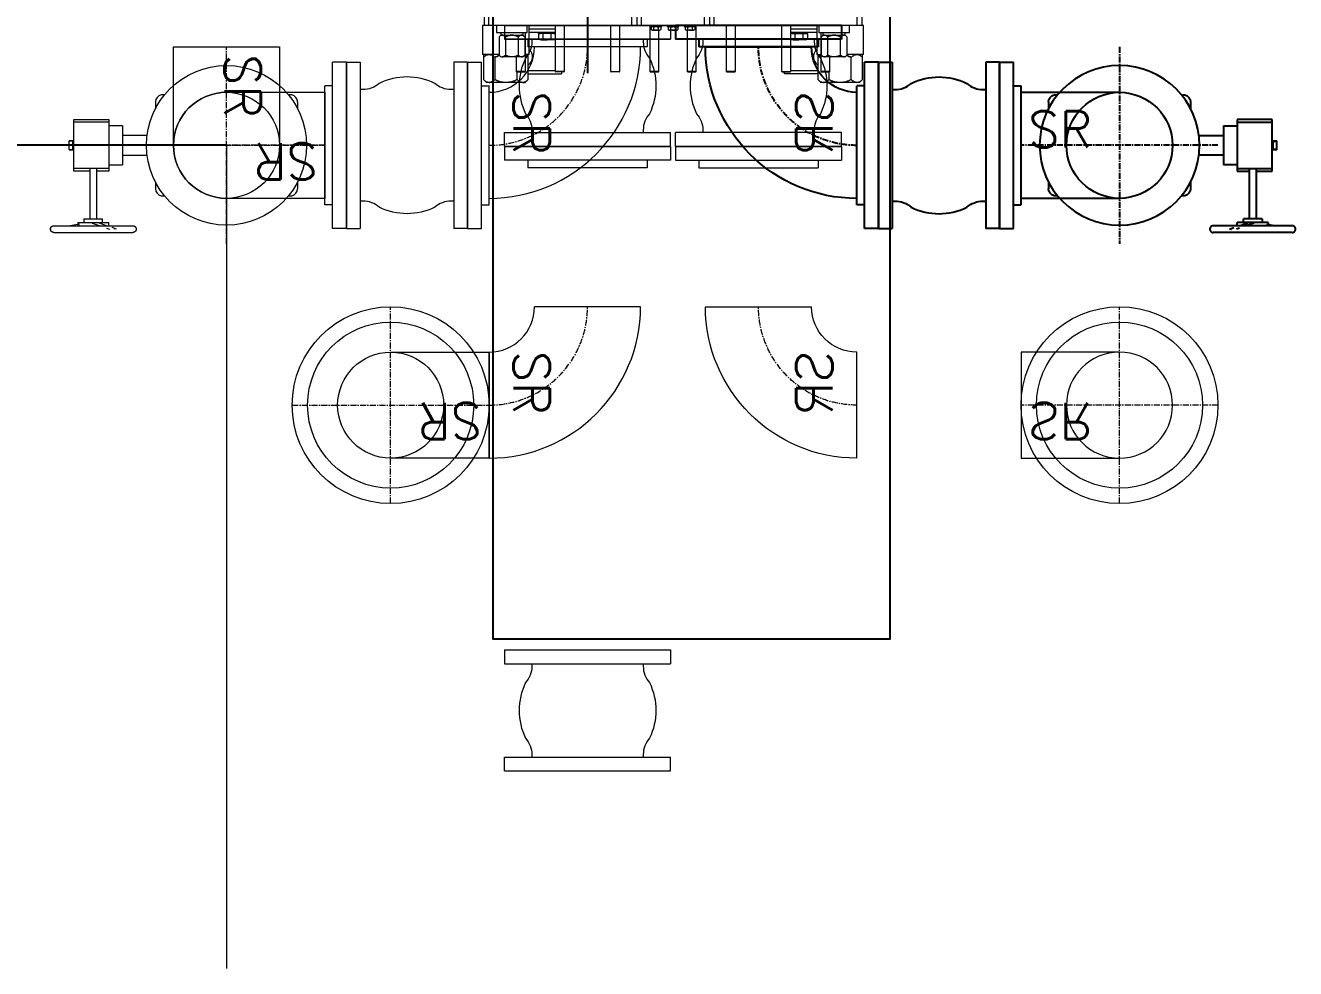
# Model space of a CAD drawing. Extents: x -181672 to 290600, y -29000 to 395522.
# Drawn here: x -171944 to -169322, y 23215 to 25163 of the extents above; entities that cross this region are included whole.
import ezdxf

# ---------------------------------------------------------------- set-up
doc = ezdxf.new("R2010")
doc.units = 0
doc.header["$LTSCALE"] = 10
doc.linetypes.add('XFM7P20PCW$0$CENTER', pattern=[2, 1.25, -0.25, 0.25, -0.25])
for name, color, linetype, lineweight in [('XFM7P20PCW$0$M-PIPE--1', 252, 'Continuous', 9), ('XFM7P20PCW$0$M-PIPE--2', 252, 'Continuous', 9), ('XFM7P20PCW$0$M-PIPE--4', 252, 'Continuous', 9), ('XFM7P20PCW$0$PCW EQ', 252, 'Continuous', 9)]:
    doc.layers.add(name, color=color, linetype=linetype, lineweight=lineweight)
doc.layers.add('XFM7P20PCW$0$P-PCWR-20.7-P', color=252, linetype='Continuous')
doc.styles.add('XFM7P20PCW$0$Standard', font='txt.shx', dxfattribs={"bigfont": 'chineset.shx'})

# ---------------------------------------------------------------- blocks, each defined once
blk = doc.blocks.new('XFM7P20PCW$0$T20_FG_LC1800_15_03 - T20_FG_LC1800_15_03-V1119-CUB_L40')
for p, q in [((-139.9, 866.7), (-146.1, 860.5)), ((-139.9, 866.7), (-134.5, 866.7)), ((-134.5, 866.7), (-65.2, 866.7)), ((-65.2, 866.7), (-59.9, 866.7)), ((-53.7, 860.5), (-59.9, 866.7)), ((550.1, 866.7), (543.9, 860.5)), ((555.5, 866.7), (550.1, 866.7)), ((555.5, 866.7), (624.8, 866.7)), ((624.8, 866.7), (630.1, 866.7)), ((636.3, 860.5), (630.1, 866.7)), ((-146.1, 860.5), (-146.1, 808.7)), ((-123, 860.5), (-123, 814.9)), ((-77.7, 844.7), (-78.7, 843.7)), ((-78.7, 843.7), (-78.7, 813.7)), ((-78.7, 843.7), (-60, 843.7)), ((-76.9, 844.7), (-77.7, 844.7)), ((-76.8, 844.5), (-76.8, 860.5)), ((-61, 844.7), (-76.6, 844.7)), ((-69.2, 844.7), (-69.2, 844.7)), ((-69.2, 843.7), (-69.2, 843.7)), ((-59.7, 843.7), (-60.7, 844.7)), ((-59.7, 763.7), (-59.7, 843.7)), ((-53.7, 808.7), (-53.7, 860.5)), ((-53.7, 848.7), (15.1, 848.7)), ((2, 841.7), (-53.7, 841.7)), ((3, 844.7), (2, 843.7)), ((3, 844.7), (2, 843.7)), ((2, 843.7), (2, 748.7)), ((20.7, 843.7), (2.1, 843.7)), ((19.6, 844.7), (3.3, 844.7)), ((15.1, 848.7), (15.1, 844.9)), ((21.1, 843.7), (20.1, 844.7)), ((21.1, 748.7), (21.1, 843.7)), ((117.2, 844.7), (116.2, 843.7)), ((117.2, 844.7), (116.2, 843.7)), ((116.2, 843.7), (116.2, 748.7)), ((116.2, 843.7), (135.3, 843.7)), ((134.3, 844.7), (117.2, 844.7)), ((135.3, 843.7), (134.3, 844.7)), ((135.3, 749.2), (135.3, 843.7)), ((198, 844.7), (197, 843.7)), ((197, 843.7), (197, 749.2)), ((197.3, 843.7), (215.7, 843.7)), ((214.7, 844.7), (198.2, 844.7)), ((216, 843.7), (215, 844.7)), ((216, 843.7), (215, 844.7)), ((216, 758.3), (216, 843.7)), ((275.3, 844.7), (274.3, 843.7)), ((274.3, 843.7), (274.3, 758.3)), ((274.4, 843.7), (293, 843.7)), ((292, 844.7), (275.3, 844.7)), ((283.8, 844.7), (283.8, 844.7)), ((293.3, 843.7), (292.3, 844.7)), ((293.3, 748.7), (293.3, 843.7)), ((356, 844.7), (355, 843.7)), ((355, 843.7), (355, 749.2)), ((374.1, 843.7), (355, 843.7)), ((356, 844.7), (373.1, 844.7)), ((374.1, 843.7), (373.1, 844.7)), ((374.1, 748.7), (374.1, 843.7)), ((470.2, 844.7), (469.2, 843.7)), ((469.2, 843.7), (469.2, 748.7)), ((469.2, 843.7), (487.7, 843.7)), ((470.5, 844.7), (486.7, 844.7)), ((543.9, 848.7), (475.1, 848.7)), ((475.1, 844.9), (475.1, 848.7)), ((488.3, 843.7), (487.3, 844.7)), ((488.3, 748.7), (488.3, 843.7)), ((543.9, 841.7), (488.3, 841.7)), ((543.9, 860.5), (543.9, 808.7)), ((551, 844.7), (550, 843.7)), ((551, 844.7), (550, 843.7)), ((550, 843.7), (550, 763.7)), ((550.3, 843.7), (568.7, 843.7)), ((567.7, 844.7), (551.2, 844.7)), ((559.5, 844.7), (559.5, 844.7)), ((559.5, 843.7), (559.5, 843.7)), ((567, 860.5), (567, 844.5)), ((569, 843.7), (568, 844.7)), ((569, 813.7), (569, 843.7)), ((613.2, 814.9), (613.2, 860.5)), ((636.3, 808.7), (636.3, 860.5)), ((-146.1, 814.9), (-139.9, 808.7)), ((-110.4, 813.7), (-113.9, 810.1)), ((-107.3, 813.7), (-67.4, 813.7)), ((-107.3, 813.7), (-107.3, 813.7)), ((-67.4, 813.7), (-67.4, 813.7)), ((-60.8, 810.1), (-64.4, 813.7)), ((-59.8, 808.7), (-53.7, 814.9)), ((543.9, 814.9), (550.1, 808.7)), ((554.6, 813.7), (551.1, 810.1)), ((557.7, 813.7), (597.6, 813.7)), ((557.7, 813.7), (557.7, 813.7)), ((597.6, 813.7), (597.6, 813.7)), ((604.2, 810.1), (600.6, 813.7)), ((630.1, 808.7), (636.3, 814.9)), ((-147.9, 808.7), (-147.9, 748.7)), ((-147.9, 808.7), (-114.1, 808.7)), ((-113.9, 772.3), (-113.9, 810.1)), ((-100.6, 810.1), (-100.6, 772.3)), ((-74.1, 772.3), (-74.1, 810.1)), ((-60.8, 772.3), (-60.8, 810.1)), ((-51.9, 808.7), (-59.1, 808.7)), ((-51.9, 748.7), (-51.9, 808.7)), ((542.1, 808.7), (542.1, 748.7)), ((542.1, 808.7), (549.4, 808.7)), ((551.1, 772.3), (551.1, 810.1)), ((564.4, 810.1), (564.4, 772.3)), ((590.9, 772.3), (590.9, 810.1)), ((604.2, 772.3), (604.2, 810.1)), ((605, 808.7), (638.1, 808.7)), ((638.1, 748.7), (638.1, 808.7)), ((-119.1, 763.7), (-119.1, 748.7)), ((-55.6, 763.7), (-119.1, 763.7)), ((-113.9, 772.3), (-110.4, 768.7)), ((-110.4, 768.7), (-110.4, 763.7)), ((-107.3, 768.7), (-110.4, 768.7)), ((-67.4, 768.7), (-107.3, 768.7)), ((-64.4, 768.7), (-67.4, 768.7)), ((-64.4, 768.7), (-60.8, 772.3)), ((-64.4, 763.7), (-64.4, 768.7)), ((-55.6, 748.7), (-55.6, 763.7)), ((-31.1, 776.7), (-51.9, 776.7)), ((3.1, 762.7), (-51.9, 762.7)), ((-33.4, 765.7), (-33.4, 762.7)), ((3.1, 765.7), (-33.4, 765.7)), ((-29.9, 778.2), (-32.2, 775.9)), ((-32.2, 766.5), (-32.2, 775.9)), ((-29.9, 766.5), (-29.9, 765.7)), ((-27.9, 778.2), (-14.9, 778.2)), ((-27.9, 778.2), (-27.9, 778.2)), ((-23.5, 775.9), (-23.5, 766.5)), ((-1.9, 778.2), (-14.9, 778.2)), ((-6.2, 766.5), (-6.2, 775.9)), ((-1.9, 778.2), (-1.9, 778.2)), ((2, 776.3), (0.1, 778.2)), ((0.1, 765.7), (0.1, 766.5)), ((2, 776.7), (1.4, 776.7)), ((487.1, 765.7), (523.6, 765.7)), ((542.1, 762.7), (487.1, 762.7)), ((490.1, 778.2), (488.3, 776.3)), ((488.9, 776.7), (488.3, 776.7)), ((490.1, 766.5), (490.1, 765.7)), ((492.1, 778.2), (492.1, 778.2)), ((492.1, 778.2), (505.1, 778.2)), ((496.5, 775.9), (496.5, 766.5)), ((518.1, 778.2), (505.1, 778.2)), ((513.8, 766.5), (513.8, 775.9)), ((518.1, 778.2), (518.1, 778.2)), ((522.5, 775.9), (520.1, 778.2)), ((520.1, 765.7), (520.1, 766.5)), ((542.1, 776.7), (521.4, 776.7)), ((522.5, 766.5), (522.5, 775.9)), ((523.6, 762.7), (523.6, 765.7)), ((545.9, 763.7), (545.9, 748.7)), ((609.4, 763.7), (545.9, 763.7)), ((551.1, 772.3), (554.6, 768.7)), ((554.6, 768.7), (554.6, 763.7)), ((554.6, 768.7), (557.7, 768.7)), ((597.6, 768.7), (557.7, 768.7)), ((597.6, 768.7), (600.6, 768.7)), ((600.6, 768.7), (604.2, 772.3)), ((600.6, 763.7), (600.6, 768.7)), ((609.4, 748.7), (609.4, 763.7)), ((-147.9, 748.7), (638.1, 748.7)), ((-144.9, 678.7), (-144.9, 748.7)), ((-134.9, 748.7), (-134.9, 678.7)), ((-71.3, 748.7), (-71.3, 748.7)), ((-69.2, 748.7), (-69.2, 748.7)), ((2, 755.7), (-51.9, 755.7)), ((160.1, 748.7), (160.1, 678.7)), ((170.1, 678.7), (170.1, 748.7)), ((180.1, 748.7), (180.1, 678.7)), ((198.1, 751.2), (198.1, 748.7)), ((222.1, 751.2), (198.1, 751.2)), ((201.5, 758.7), (200.1, 757.4)), ((200.1, 752.5), (200.1, 757.4)), ((200.1, 752.5), (201.5, 751.2)), ((200.1, 752.5), (201.5, 751.2)), ((210.1, 758.7), (202.6, 758.7)), ((202.6, 758.7), (202.6, 758.7)), ((205.1, 757.4), (205.1, 752.5)), ((206.5, 748.7), (206.5, 748.7)), ((210.1, 758.7), (217.6, 758.7)), ((215.1, 752.5), (215.1, 757.4)), ((217.6, 758.7), (217.6, 758.7)), ((220.2, 757.4), (218.8, 758.7)), ((218.8, 751.2), (220.2, 752.5)), ((220.2, 752.5), (220.2, 757.4)), ((222.1, 748.7), (222.1, 751.2)), ((233.1, 751.2), (233.1, 749.2)), ((257.1, 751.2), (233.1, 751.2)), ((236.5, 758.7), (235.1, 757.4)), ((236.5, 758.7), (235.1, 757.4)), ((235.1, 752.5), (235.1, 757.4)), ((235.1, 752.5), (236.5, 751.2)), ((235.1, 752.5), (236.5, 751.2)), ((245.1, 758.7), (237.6, 758.7)), ((237.6, 758.7), (237.6, 758.7)), ((240.1, 757.4), (240.1, 752.5)), ((245.1, 758.7), (252.6, 758.7)), ((250.1, 752.5), (250.1, 757.4)), ((252.6, 758.7), (252.6, 758.7)), ((255.2, 757.4), (253.8, 758.7)), ((253.8, 751.2), (255.2, 752.5)), ((255.2, 752.5), (255.2, 757.4)), ((257.1, 749.2), (257.1, 751.2)), ((268.1, 751.2), (268.1, 748.7)), ((292.1, 751.2), (268.1, 751.2)), ((271.5, 758.7), (270.1, 757.4)), ((271.5, 758.7), (270.1, 757.4)), ((270.1, 752.5), (270.1, 757.4)), ((270.1, 752.5), (271.5, 751.2)), ((272.6, 758.7), (272.6, 758.7)), ((280.1, 758.7), (272.6, 758.7)), ((275.1, 757.4), (275.1, 752.5)), ((287.6, 758.7), (280.1, 758.7)), ((283.8, 748.7), (283.8, 748.7)), ((285.1, 752.5), (285.1, 757.4)), ((287.6, 758.7), (287.6, 758.7)), ((290.2, 757.4), (288.8, 758.7)), ((288.8, 751.2), (290.2, 752.5)), ((290.2, 752.5), (290.2, 757.4)), ((292.1, 748.7), (292.1, 751.2)), ((310.1, 748.7), (310.1, 678.7)), ((320.1, 678.7), (320.1, 748.7)), ((330.1, 748.7), (330.1, 678.7)), ((542.1, 755.7), (488.3, 755.7)), ((559.5, 748.7), (559.5, 748.7)), ((561.3, 748.7), (561.3, 748.7)), ((561.6, 748.7), (561.6, 748.7)), ((625.1, 748.7), (625.1, 678.7)), ((635.1, 678.7), (635.1, 748.7))]:
    blk.add_line(p, q)
for centre, start, end in [((-64.9, 813.7), 311.3657, 54.3999), ((555.1, 813.7), 125.6001, 228.6343)]:
    blk.add_arc(centre, 20, start, end)
for points in [[(-146.1, 860.5), (-144.2, 862.5), (-140.5, 865.4), (-136.5, 866.6), (-134.5, 866.7)], [(-134.5, 866.7), (-136.5, 866.6), (-138.5, 866), (-140.4, 865)], [(-128.6, 865), (-130.5, 866), (-132.5, 866.6), (-134.5, 866.7)], [(-134.5, 866.7), (-132.5, 866.6), (-128.5, 865.4), (-124.8, 862.5), (-123, 860.5)], [(-123, 860.5), (-119.3, 862.5), (-111.8, 865.4), (-103.9, 866.6), (-99.9, 866.7)], [(-106.5, 866.1), (-108.3, 865.8), (-110, 865.4), (-111.7, 865)], [(-99.9, 866.7), (-95.8, 866.6), (-87.9, 865.4), (-80.4, 862.5), (-76.8, 860.5)], [(-88, 865), (-89.7, 865.4), (-91.5, 865.8), (-93.2, 866.1)], [(-76.8, 860.5), (-74.9, 862.5), (-71.2, 865.4), (-67.2, 866.6), (-65.2, 866.7)], [(-65.2, 866.7), (-67.3, 866.6), (-69.2, 866), (-71.2, 865)], [(-59.3, 865), (-61.2, 866), (-63.2, 866.6), (-65.2, 866.7)], [(-65.2, 866.7), (-63.2, 866.6), (-59.2, 865.4), (-55.5, 862.5), (-53.7, 860.5)], [(543.9, 860.5), (545.8, 862.5), (549.5, 865.4), (553.5, 866.6), (555.5, 866.7)], [(555.5, 866.7), (553.5, 866.6), (551.5, 866), (549.6, 865)], [(561.4, 865), (559.5, 866), (557.5, 866.6), (555.5, 866.7)], [(555.5, 866.7), (557.5, 866.6), (561.5, 865.4), (565.2, 862.5), (567, 860.5)], [(567, 860.5), (570.7, 862.5), (578.2, 865.4), (586.1, 866.6), (590.1, 866.7)], [(583.5, 866.1), (581.7, 865.8), (580, 865.4), (578.3, 865)], [(590.1, 866.7), (594.2, 866.6), (602.1, 865.4), (609.6, 862.5), (613.2, 860.5)], [(602, 865), (600.3, 865.4), (598.5, 865.8), (596.8, 866.1)], [(613.2, 860.5), (615.1, 862.5), (618.8, 865.4), (622.8, 866.6), (624.8, 866.7)], [(624.8, 866.7), (622.7, 866.6), (620.8, 866), (618.8, 865)], [(624.8, 866.7), (626.8, 866.6), (630.8, 865.4), (634.5, 862.5), (636.3, 860.5)], [(630.7, 865), (628.8, 866), (626.8, 866.6), (624.8, 866.7)], [(-140.4, 865), (-142.4, 863.9), (-144.2, 862.5), (-146.1, 860.5)], [(-123, 860.5), (-124.8, 862.5), (-126.7, 864), (-128.6, 865)], [(-111.7, 865), (-115.6, 863.9), (-119.3, 862.5), (-123, 860.5)], [(-76.8, 860.5), (-80.4, 862.5), (-84.2, 864), (-88, 865)], [(-71.2, 865), (-73, 864), (-74.7, 862.6), (-76.4, 860.9)], [(-53.7, 860.5), (-55.5, 862.5), (-57.4, 864), (-59.3, 865)], [(549.6, 865), (547.6, 863.9), (545.8, 862.5), (543.9, 860.5)], [(567, 860.5), (565.2, 862.5), (563.3, 864), (561.4, 865)], [(578.3, 865), (574.4, 863.9), (570.7, 862.5), (567, 860.5)], [(613.2, 860.5), (609.6, 862.5), (605.8, 864), (602, 865)], [(618.8, 865), (616.9, 863.9), (615, 862.5), (613.2, 860.5)], [(636.3, 860.5), (634.5, 862.5), (632.6, 864), (630.7, 865)], [(-146.1, 814.9), (-144.2, 812.9), (-142.4, 811.4), (-140.4, 810.4)], [(-134.5, 808.7), (-136.5, 808.8), (-140.5, 810), (-144.2, 812.9), (-146.1, 814.9)], [(-123, 814.9), (-124.8, 812.9), (-128.5, 810), (-132.5, 808.8), (-134.5, 808.7)], [(-128.6, 810.4), (-126.6, 811.5), (-124.8, 812.9), (-123, 814.9)], [(-123, 814.9), (-119.7, 813.2), (-116.4, 811.8), (-113, 810.8)], [(-113, 810.8), (-116.4, 811.8), (-119.7, 813.2), (-123, 814.9)], [(-113.9, 810.1), (-112.9, 811.3), (-110.7, 813), (-108.4, 813.6), (-107.3, 813.7)], [(-107.3, 813.7), (-108.5, 813.6), (-109.6, 813.3), (-110.7, 812.7)], [(-107.3, 813.7), (-106.1, 813.6), (-103.8, 813), (-101.7, 811.3), (-100.6, 810.1)], [(-100.6, 810.1), (-98.5, 811.3), (-94.2, 813), (-89.7, 813.6), (-87.4, 813.7)], [(-87.4, 813.7), (-85, 813.6), (-80.4, 813), (-76.2, 811.3), (-74.1, 810.1)], [(-79.7, 813.4), (-79.3, 813.6), (-78.9, 813.8), (-78.6, 814)], [(-78.6, 814), (-78.9, 813.8), (-79.3, 813.6), (-79.7, 813.4)], [(-74.1, 810.1), (-73, 811.3), (-70.8, 813), (-68.6, 813.6), (-67.4, 813.7)], [(-67.4, 813.7), (-68.6, 813.6), (-69.8, 813.3), (-70.9, 812.7)], [(-67.4, 813.7), (-66.3, 813.6), (-64, 813), (-61.8, 811.3), (-60.8, 810.1)], [(-59.3, 810.4), (-57.4, 811.5), (-55.5, 812.9), (-53.7, 814.9)], [(-53.7, 814.9), (-55.5, 812.9), (-57.4, 811.4), (-59.3, 810.4)], [(543.9, 814.9), (545.8, 812.9), (547.6, 811.4), (549.6, 810.4)], [(549.6, 810.4), (547.6, 811.5), (545.8, 812.9), (543.9, 814.9)], [(551.1, 810.1), (552.1, 811.3), (554.3, 813), (556.6, 813.6), (557.7, 813.7)], [(557.7, 813.7), (556.5, 813.6), (555.4, 813.3), (554.3, 812.7)], [(557.7, 813.7), (558.9, 813.6), (561.2, 813), (563.3, 811.3), (564.4, 810.1)], [(564.4, 810.1), (566.5, 811.3), (570.8, 813), (575.3, 813.6), (577.6, 813.7)], [(568.8, 814), (569.2, 813.8), (569.6, 813.6), (570, 813.4)], [(570, 813.4), (569.6, 813.6), (569.2, 813.8), (568.8, 814)], [(577.6, 813.7), (580, 813.6), (584.6, 813), (588.8, 811.3), (590.9, 810.1)], [(590.9, 810.1), (592, 811.3), (594.2, 813), (596.4, 813.6), (597.6, 813.7)], [(597.6, 813.7), (596.4, 813.6), (595.2, 813.3), (594.1, 812.7)], [(604.2, 810.1), (603.1, 811.3), (601, 813), (598.7, 813.6), (597.6, 813.7)], [(603.3, 810.8), (606.7, 811.8), (610, 813.2), (613.2, 814.9)], [(613.2, 814.9), (610, 813.2), (606.7, 811.8), (603.3, 810.8)], [(613.2, 814.9), (615.1, 812.9), (616.9, 811.4), (618.9, 810.4)], [(624.8, 808.7), (622.7, 808.8), (618.8, 810), (615, 812.9), (613.2, 814.9)], [(636.3, 814.9), (634.5, 812.9), (630.8, 810), (626.8, 808.8), (624.8, 808.7)], [(630.7, 810.4), (632.6, 811.5), (634.5, 812.9), (636.3, 814.9)], [(-140.4, 810.4), (-138.5, 809.4), (-136.5, 808.8), (-134.5, 808.7)], [(-134.5, 808.7), (-132.5, 808.8), (-130.5, 809.4), (-128.6, 810.4)], [(-110.7, 812.7), (-111.8, 812.1), (-112.9, 811.3), (-113.9, 810.1)], [(-94.2, 812.7), (-96.4, 812.1), (-98.6, 811.3), (-100.6, 810.1)], [(-74.1, 810.1), (-76.2, 811.3), (-78.4, 812.1), (-80.6, 812.7)], [(-70.9, 812.7), (-72, 812.1), (-73, 811.3), (-74.1, 810.1)], [(554.3, 812.7), (553.2, 812.1), (552.1, 811.3), (551.1, 810.1)], [(570.8, 812.7), (568.7, 812.1), (566.6, 811.3), (564.6, 810.3)], [(590.9, 810.1), (588.9, 811.2), (586.8, 812.1), (584.7, 812.7)], [(594.1, 812.7), (593, 812.1), (592, 811.3), (590.9, 810.1)], [(618.9, 810.4), (620.8, 809.4), (622.8, 808.8), (624.8, 808.7)], [(624.8, 808.7), (626.8, 808.8), (628.8, 809.4), (630.7, 810.4)], [(-113.9, 772.3), (-112.9, 771.1), (-110.7, 769.4), (-108.4, 768.8), (-107.3, 768.7)], [(-100.6, 772.3), (-101.7, 771.1), (-103.9, 769.4), (-106.1, 768.8), (-107.3, 768.7)], [(-107.3, 768.7), (-106.1, 768.8), (-105, 769.1), (-103.9, 769.7)], [(-103.9, 769.7), (-102.7, 770.3), (-101.7, 771.1), (-100.6, 772.3)], [(-100.6, 772.3), (-98.5, 771.1), (-96.3, 770.3), (-94.1, 769.7)], [(-87.4, 768.7), (-89.7, 768.8), (-94.3, 769.4), (-98.6, 771.1), (-100.6, 772.3)], [(-94.1, 769.7), (-91.9, 769.1), (-89.7, 768.8), (-87.4, 768.7)], [(-74.1, 772.3), (-76.2, 771.1), (-80.6, 769.4), (-85.1, 768.8), (-87.4, 768.7)], [(-87.4, 768.7), (-85, 768.8), (-82.7, 769.1), (-80.5, 769.7)], [(-80.5, 769.7), (-78.3, 770.3), (-76.2, 771.1), (-74.1, 772.3)], [(-67.4, 768.7), (-68.6, 768.8), (-70.9, 769.4), (-73, 771.1), (-74.1, 772.3)], [(-60.8, 772.3), (-61.9, 771.1), (-64, 769.4), (-66.3, 768.8), (-67.4, 768.7)], [(-67.4, 768.7), (-66.3, 768.8), (-65.1, 769.1), (-64, 769.7)], [(-64, 769.7), (-62.9, 770.3), (-61.8, 771.1), (-60.8, 772.3)], [(-27.9, 778.2), (-28.6, 778.2), (-30.1, 777.7), (-31.5, 776.6), (-32.2, 775.9)], [(-32.2, 775.9), (-31.5, 776.6), (-30.1, 777.7), (-28.6, 778.2), (-27.9, 778.2)], [(-23.5, 775.9), (-24.2, 776.6), (-25.6, 777.7), (-27.1, 778.2), (-27.9, 778.2)], [(-23.5, 775.9), (-22.1, 776.6), (-19.3, 777.7), (-16.4, 778.2), (-14.9, 778.2)], [(-19.3, 777.5), (-20.8, 777.2), (-22.2, 776.6), (-23.5, 775.9)], [(-14.9, 778.2), (-16.4, 778.2), (-17.9, 777.9), (-19.3, 777.5)], [(-10.5, 777.6), (-11.9, 778), (-13.4, 778.2), (-14.9, 778.2)], [(-14.9, 778.2), (-13.3, 778.2), (-10.3, 777.7), (-7.6, 776.6), (-6.2, 775.9)], [(-6.2, 775.9), (-7.6, 776.6), (-9, 777.2), (-10.5, 777.6)], [(-6.2, 775.9), (-5.5, 776.6), (-4.1, 777.7), (-2.6, 778.2), (-1.9, 778.2)], [(-4.1, 777.5), (-4.8, 777.2), (-5.5, 776.6), (-6.2, 775.9)], [(-1.9, 778.2), (-2.6, 778.2), (-3.4, 777.9), (-4.1, 777.5)], [(492.1, 778.2), (492.9, 778.2), (494.4, 777.7), (495.8, 776.6), (496.5, 775.9)], [(496.5, 775.9), (497.9, 776.6), (500.7, 777.7), (503.6, 778.2), (505.1, 778.2)], [(500.7, 777.5), (499.2, 777.2), (497.8, 776.6), (496.5, 775.9)], [(505.1, 778.2), (503.6, 778.2), (502.1, 777.9), (500.7, 777.5)], [(509.5, 777.6), (508.1, 778), (506.6, 778.2), (505.1, 778.2)], [(505.1, 778.2), (506.7, 778.2), (509.7, 777.7), (512.4, 776.6), (513.8, 775.9)], [(513.8, 775.9), (512.4, 776.6), (511, 777.2), (509.5, 777.6)], [(513.8, 775.9), (514.5, 776.6), (515.9, 777.7), (517.4, 778.2), (518.1, 778.2)], [(515.9, 777.5), (515.2, 777.2), (514.5, 776.6), (513.8, 775.9)], [(518.1, 778.2), (517.4, 778.2), (516.6, 777.9), (515.9, 777.5)], [(518.1, 778.2), (518.9, 778.2), (520.4, 777.7), (521.8, 776.6), (522.5, 775.9)], [(557.7, 768.7), (556.5, 768.8), (554.3, 769.4), (552.1, 771.1), (551.1, 772.3)], [(564.4, 772.3), (563.3, 771.1), (561.1, 769.4), (558.9, 768.8), (557.7, 768.7)], [(557.7, 768.7), (558.9, 768.8), (560, 769.1), (561.1, 769.7)], [(561.1, 769.7), (562.3, 770.3), (563.3, 771.1), (564.4, 772.3)], [(577.6, 768.7), (575.3, 768.8), (570.7, 769.4), (566.4, 771.1), (564.4, 772.3)], [(564.6, 772.1), (566.7, 771.1), (568.8, 770.2), (570.9, 769.7)], [(570.9, 769.7), (573.1, 769.1), (575.3, 768.8), (577.6, 768.7)], [(590.9, 772.3), (588.8, 771.1), (584.4, 769.4), (579.9, 768.8), (577.6, 768.7)], [(577.6, 768.7), (580, 768.8), (582.3, 769.1), (584.5, 769.7)], [(584.7, 769.7), (586.8, 770.3), (588.9, 771.2), (590.9, 772.3)], [(590.9, 772.3), (592, 771.1), (593.1, 770.3), (594.2, 769.7)], [(594.1, 769.7), (593, 770.3), (592, 771.1), (590.9, 772.3)], [(594.7, 769.4), (595.6, 769), (596.6, 768.7), (597.6, 768.7)], [(597.6, 768.7), (596.6, 768.8), (595.6, 769), (594.7, 769.4)], [(604.2, 772.3), (603.1, 771.1), (601, 769.4), (598.7, 768.8), (597.6, 768.7)], [(597.6, 768.7), (598.7, 768.8), (599.9, 769.1), (601, 769.7)], [(601, 769.7), (602.1, 770.3), (603.2, 771.1), (604.2, 772.3)], [(200.1, 757.4), (200.5, 757.8), (201.3, 758.4), (202.2, 758.7), (202.6, 758.7)], [(200.1, 752.5), (200.5, 752.1), (201.3, 751.5), (202.2, 751.2), (202.6, 751.2)], [(202.6, 758.7), (203.1, 758.7), (203.5, 758.5), (203.9, 758.3)], [(203.9, 758.3), (203.5, 758.6), (203.1, 758.7), (202.6, 758.7)], [(202.6, 758.7), (203.1, 758.7), (203.9, 758.4), (204.7, 757.8), (205.1, 757.4)], [(205.1, 752.5), (204.7, 752.1), (203.9, 751.5), (203.1, 751.2), (202.6, 751.2)], [(203.9, 751.6), (203.5, 751.3), (203.1, 751.2), (202.6, 751.2)], [(202.6, 751.2), (203.1, 751.2), (203.5, 751.4), (203.9, 751.6)], [(204, 758.3), (204.4, 758), (204.8, 757.7), (205.1, 757.4)], [(205.1, 757.4), (204.8, 757.7), (204.4, 758), (204, 758.3)], [(205.1, 752.5), (204.8, 752.2), (204.4, 751.9), (204, 751.6)], [(204, 751.6), (204.4, 751.9), (204.8, 752.2), (205.1, 752.5)], [(205.1, 757.4), (205.9, 757.8), (207.6, 758.4), (209.3, 758.7), (210.1, 758.7)], [(207.6, 758.3), (206.7, 758.1), (205.9, 757.8), (205.1, 757.4)], [(205.1, 752.5), (205.9, 752.1), (207.6, 751.5), (209.3, 751.2), (210.1, 751.2)], [(210.1, 758.7), (209.2, 758.7), (208.4, 758.5), (207.6, 758.3)], [(215.1, 757.4), (214.3, 757.8), (212.7, 758.4), (211, 758.7), (210.1, 758.7)], [(215.1, 752.5), (214.3, 752.1), (212.7, 751.5), (211, 751.2), (210.1, 751.2)], [(210.1, 751.2), (211, 751.2), (211.9, 751.4), (212.7, 751.6)], [(212.7, 751.6), (213.6, 751.8), (214.4, 752.1), (215.1, 752.5)], [(215.1, 757.4), (215.5, 757.8), (216.4, 758.4), (217.2, 758.7), (217.6, 758.7)], [(216.4, 758.3), (215.9, 758.1), (215.5, 757.8), (215.1, 757.4)], [(217.6, 751.2), (217.2, 751.2), (216.3, 751.5), (215.5, 752.1), (215.1, 752.5)], [(217.6, 758.7), (217.2, 758.7), (216.8, 758.5), (216.4, 758.3)], [(217.6, 758.7), (218.1, 758.7), (219, 758.4), (219.8, 757.8), (220.2, 757.4)], [(220.2, 752.5), (219.7, 752.1), (218.9, 751.5), (218.1, 751.2), (217.6, 751.2)], [(235.1, 757.4), (235.5, 757.8), (236.3, 758.4), (237.2, 758.7), (237.6, 758.7)], [(237.6, 758.7), (237.2, 758.7), (236.3, 758.4), (235.5, 757.8), (235.1, 757.4)], [(237.6, 751.2), (237.2, 751.2), (236.3, 751.5), (235.5, 752.1), (235.1, 752.5)], [(237.6, 751.2), (237.2, 751.2), (236.3, 751.5), (235.5, 752.1), (235.1, 752.5)], [(240.1, 757.4), (239.7, 757.8), (238.9, 758.4), (238.1, 758.7), (237.6, 758.7)], [(237.6, 758.7), (238.1, 758.7), (238.9, 758.4), (239.7, 757.8), (240.1, 757.4)], [(237.6, 751.2), (238.1, 751.2), (238.9, 751.5), (239.7, 752.1), (240.1, 752.5)], [(240.1, 752.5), (239.7, 752.1), (238.9, 751.5), (238.1, 751.2), (237.6, 751.2)], [(238.9, 751.6), (238.5, 751.4), (238.1, 751.2), (237.6, 751.2)], [(237.6, 751.2), (238.1, 751.2), (238.5, 751.4), (238.9, 751.6)], [(240.1, 752.5), (239.7, 752.1), (239.3, 751.8), (238.9, 751.6)], [(238.9, 751.6), (239.3, 751.8), (239.7, 752.1), (240.1, 752.5)], [(245.1, 758.7), (244.3, 758.7), (242.6, 758.4), (240.9, 757.8), (240.1, 757.4)], [(240.1, 757.4), (240.9, 757.8), (242.6, 758.4), (244.3, 758.7), (245.1, 758.7)], [(240.1, 757.4), (240.9, 757.8), (241.7, 758.1), (242.6, 758.3)], [(242.6, 758.3), (241.7, 758.1), (240.9, 757.8), (240.1, 757.4)], [(240.1, 752.5), (240.9, 752.1), (242.5, 751.5), (244.2, 751.2), (245.1, 751.2)], [(245.1, 751.2), (244.2, 751.2), (242.5, 751.5), (240.9, 752.1), (240.1, 752.5)], [(242.6, 758.3), (243.4, 758.5), (244.2, 758.7), (245.1, 758.7)], [(245.1, 758.7), (244.2, 758.7), (243.4, 758.5), (242.6, 758.3)], [(250.1, 757.4), (249.4, 757.8), (247.7, 758.4), (246, 758.7), (245.1, 758.7)], [(245.1, 758.7), (246, 758.7), (247.7, 758.4), (249.4, 757.8), (250.1, 757.4)], [(245.1, 751.2), (246, 751.2), (247.7, 751.5), (249.3, 752.1), (250.1, 752.5)], [(250.1, 752.5), (249.3, 752.1), (247.7, 751.5), (246, 751.2), (245.1, 751.2)], [(247.7, 751.6), (246.9, 751.4), (246, 751.2), (245.1, 751.2)], [(245.1, 751.2), (246, 751.2), (246.9, 751.4), (247.7, 751.6)], [(250.1, 752.5), (249.4, 752.1), (248.6, 751.8), (247.7, 751.6)], [(247.7, 751.6), (248.6, 751.8), (249.4, 752.1), (250.1, 752.5)], [(252.6, 758.7), (252.2, 758.7), (251.4, 758.4), (250.5, 757.8), (250.1, 757.4)], [(250.1, 757.4), (250.5, 757.8), (251.4, 758.4), (252.2, 758.7), (252.6, 758.7)], [(250.1, 757.4), (250.5, 757.8), (250.9, 758.1), (251.4, 758.3)], [(251.4, 758.3), (250.9, 758.1), (250.5, 757.8), (250.1, 757.4)], [(252.6, 751.2), (252.2, 751.2), (251.4, 751.5), (250.5, 752.1), (250.1, 752.5)], [(252.6, 751.2), (252.2, 751.2), (251.3, 751.5), (250.5, 752.1), (250.1, 752.5)], [(251.4, 758.3), (251.8, 758.5), (252.2, 758.7), (252.6, 758.7)], [(252.6, 758.7), (252.2, 758.7), (251.8, 758.5), (251.4, 758.3)], [(252.6, 758.7), (253.1, 758.7), (253.9, 758.4), (254.7, 757.8), (255.2, 757.4)], [(255.2, 757.4), (254.7, 757.8), (253.9, 758.4), (253.1, 758.7), (252.6, 758.7)], [(255.2, 752.5), (254.8, 752.1), (254, 751.5), (253.1, 751.2), (252.6, 751.2)], [(252.6, 751.2), (253.1, 751.2), (254, 751.5), (254.8, 752.1), (255.2, 752.5)], [(270.1, 757.4), (270.5, 757.8), (271.3, 758.4), (272.2, 758.7), (272.6, 758.7)], [(270.1, 752.5), (270.5, 752.1), (271.3, 751.5), (272.2, 751.2), (272.6, 751.2)], [(275.1, 757.4), (274.7, 757.8), (273.9, 758.4), (273.1, 758.7), (272.6, 758.7)], [(275.1, 752.5), (274.7, 752.1), (273.9, 751.5), (273.1, 751.2), (272.6, 751.2)], [(272.6, 751.2), (273.1, 751.2), (273.5, 751.4), (273.9, 751.6)], [(273.9, 751.6), (274.3, 751.8), (274.7, 752.1), (275.1, 752.5)], [(275.1, 757.4), (275.9, 757.8), (277.6, 758.4), (279.3, 758.7), (280.1, 758.7)], [(277.6, 758.3), (276.7, 758.1), (275.9, 757.8), (275.1, 757.4)], [(280.1, 751.2), (279.2, 751.2), (277.5, 751.5), (275.9, 752.1), (275.1, 752.5)], [(280.1, 758.7), (279.2, 758.7), (278.4, 758.5), (277.6, 758.3)], [(280.1, 758.7), (281, 758.7), (282.7, 758.4), (284.4, 757.8), (285.1, 757.4)], [(285.1, 752.5), (284.3, 752.1), (282.7, 751.5), (281, 751.2), (280.1, 751.2)], [(280.1, 751.2), (281, 751.2), (281.9, 751.4), (282.7, 751.6)], [(282.7, 751.6), (283.6, 751.8), (284.4, 752.1), (285.1, 752.5)], [(285.1, 757.4), (285.5, 757.8), (286.4, 758.4), (287.2, 758.7), (287.6, 758.7)], [(286.4, 758.3), (285.9, 758.1), (285.5, 757.8), (285.1, 757.4)], [(285.1, 752.5), (285.5, 752.1), (286.4, 751.5), (287.2, 751.2), (287.6, 751.2)], [(287.6, 758.7), (287.2, 758.7), (286.8, 758.5), (286.4, 758.3)], [(287.6, 758.7), (288.1, 758.7), (289, 758.4), (289.8, 757.8), (290.2, 757.4)], [(290.2, 752.5), (289.7, 752.1), (288.9, 751.5), (288.1, 751.2), (287.6, 751.2)]]:
    blk.add_open_spline(points, degree=3)
for points, knots in [([(-123, 860.5), (-119.3, 862.5), (-113.9, 864.6), (-108.3, 865.8), (-106.5, 866.1)], [-1, -1, -1, -1, -0.5, -0.2774142, -0.2774142, -0.2774142, -0.2774142]), ([(-93.2, 866.1), (-91.4, 865.8), (-85.8, 864.6), (-80.4, 862.5), (-76.8, 860.5)], [-0.7235486, -0.7235486, -0.7235486, -0.7235486, -0.5, 0, 0, 0, 0]), ([(-76.4, 860.9), (-74.7, 862.6), (-71.1, 865.5), (-67.2, 866.6), (-65.2, 866.7)], [-0.9684261, -0.9684261, -0.9684261, -0.9684261, -0.5, 0, 0, 0, 0]), ([(567, 860.5), (570.7, 862.5), (576.1, 864.6), (581.7, 865.8), (583.5, 866.1)], [-1, -1, -1, -1, -0.5, -0.2774142, -0.2774142, -0.2774142, -0.2774142]), ([(596.8, 866.1), (598.6, 865.8), (604.2, 864.6), (609.6, 862.5), (613.2, 860.5)], [-0.7235486, -0.7235486, -0.7235486, -0.7235486, -0.5, 0, 0, 0, 0]), ([(-1.9, 778.2), (-1.1, 778.2), (0.2, 777.8), (1.5, 776.8), (2, 776.3)], [-1, -1, -1, -1, -0.5, -0.1054454, -0.1054454, -0.1054454, -0.1054454]), ([(492.1, 778.2), (491.4, 778.2), (490, 777.8), (488.8, 776.8), (488.2, 776.3)], [-1, -1, -1, -1, -0.5, -0.1054454, -0.1054454, -0.1054454, -0.1054454]), ([(488.3, 776.3), (488.8, 776.8), (490.1, 777.8), (491.4, 778.2), (492.1, 778.2)], [-0.8962989, -0.8962989, -0.8962989, -0.8962989, -0.5, 0, 0, 0, 0])]:
    blk.add_open_spline(points, degree=3, knots=knots)
blk = doc.blocks.new('XFM7P20PCW$0$SL200')
for p, q in [((4.445, 17.145), (1.5875, 17.145)), ((1.5875, -17.145), (1.5875, 17.145)), ((4.445, -17.145), (4.445, 17.145)), ((1.5875, 12.303125), (0, 12.303125)), ((0, -12.303125), (0, 12.303125)), ((1.5875, -12.303125), (0, -12.303125)), ((4.445, -17.145), (1.5875, -17.145))]:
    blk.add_line(p, q)
blk = doc.blocks.new('XFM7P20PCW$0$A$C5F376116')
for p, q in [((0, 312.7), (0, 93.7)), ((312.7, 0), (93.7, 0))]:
    blk.add_line(p, q)
for radius in [312.7, 93.7]:
    blk.add_arc((0, 0), radius, 0, 90)
at = {"color": 1, "linetype": 'XFM7P20PCW$0$CENTER'}
blk.add_arc((0, 0), 203.2, 0, 90, dxfattribs=at)
at = {"color": 0, "style": 'XFM7P20PCW$0$Standard'}
blk.add_text('SR', height=75, dxfattribs=at).set_placement((91.2, 50.4))
blk = doc.blocks.new('XFM7P20PCW$0$A$C03461BB6')
at = {"color": 1, "linetype": 'XFM7P20PCW$0$CENTER'}
for p, q in [((0, 203.2), (0, -203.2)), ((203.2, 0), (-203.2, 0))]:
    blk.add_line(p, q, dxfattribs=at)
at = {"color": 0}
blk.add_lwpolyline([(0, -109.5), (-203.2, -109.5), (-203.2, 109.5), (0, 109.5)], dxfattribs=at)
blk.add_circle((0, 0), 109.5, dxfattribs=at)
at = {"color": 0, "style": 'XFM7P20PCW$0$Standard'}
blk.add_text('SR', height=75, dxfattribs=at).set_placement((-188.3, -4.4))
blk = doc.blocks.new('XFM7P20PCW$0$A$C5F2A0C79')
at = {"color": 1, "linetype": 'XFM7P20PCW$0$CENTER'}
for p, q in [((0, 203.2), (0, -203.2)), ((203.2, 0), (-203.2, 0))]:
    blk.add_line(p, q, dxfattribs=at)
at = {"color": 0}
blk.add_lwpolyline([(0, -109.5), (-203.2, -109.5), (-203.2, 109.5), (0, 109.5)], dxfattribs=at)
blk.add_arc((0, 0), 109.5, 270, 90, dxfattribs=at)
at = {"color": 0, "style": 'XFM7P20PCW$0$Standard'}
blk.add_text('SR', height=75, dxfattribs=at).set_placement((-188.3, -4.4))
blk = doc.blocks.new('XFM7P20PCW$0$BV-200A-T')
for p, q in [((-180, 357.1), (-179.9, 357.3)), ((-180, 356.8), (-180, 357.1)), ((-180, 356.5), (-180, 356.8)), ((-180, 356.5), (-180, 193.5)), ((-179.9, 357.9), (-179.8, 358.2)), ((-179.9, 357.6), (-179.9, 357.9)), ((-179.9, 357.3), (-179.9, 357.6)), ((-179.8, 358.2), (-179.7, 358.4)), ((-179.7, 358.4), (-179.6, 358.7)), ((-179.6, 359), (-179.4, 359.2)), ((-179.6, 358.7), (-179.6, 359)), ((-179.4, 359.2), (-179.3, 359.5)), ((-179.3, 359.5), (-179.2, 359.7)), ((-179.2, 359.7), (-179.1, 360)), ((-179.1, 360), (-178.9, 360.2)), ((-178.9, 360.2), (-178.8, 360.5)), ((-178.8, 360.5), (-178.6, 360.7)), ((-178.6, 360.7), (-178.4, 360.9)), ((-178.4, 360.9), (-178.3, 361.1)), ((-178.3, 361.1), (-178.1, 361.3)), ((-178.1, 361.3), (-177.9, 361.5)), ((-177.9, 361.5), (-177.7, 361.7)), ((-177.7, 361.7), (-177.5, 361.9)), ((-177.5, 361.9), (-177.2, 362.1)), ((-177.2, 362.1), (-177, 362.2)), ((-177, 362.2), (-176.8, 362.4)), ((-176.8, 362.4), (-176.5, 362.5)), ((-176.5, 362.5), (-176.3, 362.7)), ((-176.3, 362.7), (-176, 362.8)), ((-176, 362.8), (-175.8, 362.9)), ((-175.8, 362.9), (-175.5, 363)), ((-175.5, 363), (-175.3, 363.1)), ((-175.3, 363.1), (-175, 363.2)), ((-175, 363.2), (-174.7, 363.3)), ((-174.7, 363.3), (-174.5, 363.3)), ((-174.5, 363.3), (-174.2, 363.4)), ((-174.2, 363.4), (-173.9, 363.4)), ((-173.9, 363.4), (-173.6, 363.5)), ((-173.6, 363.5), (-173.4, 363.5)), ((-173.4, 363.5), (-173.1, 363.5)), ((-173.1, 363.5), (-173, 363.5)), ((-172.8, 362.2), (-173, 363.5)), ((-173, 363.5), (-173, 363.5)), ((-173, 363.5), (-172.7, 363.5)), ((-172.7, 363.5), (-172.4, 363.5)), ((-172.4, 363.5), (-172.2, 363.4)), ((-172.2, 363.4), (-171.9, 363.4)), ((-171.9, 363.4), (-171.6, 363.4)), ((-171.6, 363.4), (-171.3, 363.3)), ((-171.3, 363.3), (-171.1, 363.2)), ((-171.1, 363.2), (-170.8, 363.1)), ((-170.8, 363.1), (-170.5, 363.1)), ((-170.5, 363.1), (-170.3, 362.9)), ((-170.3, 362.9), (-170, 362.8)), ((-170, 362.8), (-169.8, 362.7)), ((-169.8, 362.7), (-169.5, 362.6)), ((-169.5, 362.6), (-169.3, 362.4)), ((-169.3, 362.4), (-169, 362.3)), ((-169, 362.3), (-168.8, 362.1)), ((-168.8, 362.1), (-168.6, 361.9)), ((-168.6, 361.9), (-168.4, 361.8)), ((-168.4, 361.8), (-168.2, 361.6)), ((-168.2, 361.6), (-168, 361.4)), ((-168, 361.4), (-167.8, 361.2)), ((-167.8, 361.2), (-167.6, 361)), ((-167.6, 361), (-167.4, 360.7)), ((-167.4, 360.7), (-167.3, 360.5)), ((-167.3, 360.5), (-167.1, 360.3)), ((-167.1, 360.3), (-167, 360)), ((-167, 360), (-166.8, 359.8)), ((-166.8, 359.8), (-166.7, 359.5)), ((-166.7, 359.5), (-166.6, 359.3)), ((-166.6, 359.3), (-166.5, 359)), ((-166.5, 359), (-166.4, 358.8)), ((-166.4, 358.8), (-166.3, 358.5)), ((-166.3, 358.5), (-166.2, 358.2)), ((-166.2, 358.2), (-166.2, 358)), ((-166.2, 358), (-166.1, 357.7)), ((-166.1, 357.7), (-166.1, 357.4)), ((-166.1, 357.4), (-166, 357.1)), ((-166, 357.1), (-166, 356.9)), ((-166, 356.9), (-166, 356.6)), ((-166, 356.6), (-166, 356.5)), ((-166, 356.5), (-166, 193.5)), ((-166, 356.5), (-166, 356.5)), ((-162.7, 303.5), (-166, 323)), ((-53.1, 315), (53.1, 315)), ((-53.1, 282), (-53.1, 315)), ((-47.8, 243), (-47.8, 315)), ((-9, 325), (9, 325)), ((-9, 325), (-9, 315)), ((-8.7, 317), (-9, 317)), ((-8.6, 325), (-8.6, 317)), ((-8.6, 317), (8.6, 317)), ((8.6, 317), (8.6, 325)), ((9, 317), (8.7, 317)), ((9, 315), (9, 325)), ((47.8, 243), (47.8, 315)), ((53.1, 315), (53.1, 243)), ((-166.1, 309.1), (-165.1, 303.5)), ((-159, 307), (-166, 307)), ((-159, 307), (-159, 243)), ((-152, 294.2), (-159, 294.2)), ((-152, 294.2), (-152, 255.8)), ((-160.6, 277.2), (-166.2, 261.1)), ((-166.1, 247.4), (-160.3, 264.2)), ((-49.1, 282), (-152, 282)), ((-152, 268), (-49.1, 268)), ((-53.1, 243), (-53.1, 268)), ((-170.9, 247.4), (-173, 241.3)), ((-173, 227.3), (-170, 236.1)), ((-166, 243), (-159, 243)), ((-159, 255.8), (-152, 255.8)), ((53.1, 243), (-53.1, 243)), ((-40, 243), (-40, 215)), ((40, 215), (40, 243)), ((-173, 230.3), (-173, 231.3)), ((40, 215), (-40, 215)), ((-20, 215), (-20, 163.6)), ((20, 163.6), (20, 215)), ((-180, 193.4), (-180, 193.5)), ((-180, 193.1), (-180, 193.4)), ((-180, 192.9), (-180, 193.1)), ((-179.9, 192.6), (-180, 192.9)), ((-179.9, 192.3), (-179.9, 192.6)), ((-179.8, 192), (-179.9, 192.3)), ((-179.8, 191.8), (-179.8, 192)), ((-179.7, 191.5), (-179.8, 191.8)), ((-179.6, 191.2), (-179.7, 191.5)), ((-179.5, 191), (-179.6, 191.2)), ((-179.4, 190.7), (-179.5, 191)), ((-179.3, 190.5), (-179.4, 190.7)), ((-179.2, 190.2), (-179.3, 190.5)), ((-179, 190), (-179.2, 190.2)), ((-178.9, 189.7), (-179, 190)), ((-178.7, 189.5), (-178.9, 189.7)), ((-178.6, 189.3), (-178.7, 189.5)), ((-178.4, 189), (-178.6, 189.3)), ((-178.2, 188.8), (-178.4, 189)), ((-178, 188.6), (-178.2, 188.8)), ((-177.8, 188.4), (-178, 188.6)), ((-177.6, 188.2), (-177.8, 188.4)), ((-177.4, 188.1), (-177.6, 188.2)), ((-177.2, 187.9), (-177.4, 188.1)), ((-177, 187.7), (-177.2, 187.9)), ((-176.7, 187.6), (-177, 187.7)), ((-176.5, 187.4), (-176.7, 187.6)), ((-176.2, 187.3), (-176.5, 187.4)), ((-176, 187.2), (-176.2, 187.3)), ((-175.7, 187.1), (-176, 187.2)), ((-175.5, 186.9), (-175.7, 187.1)), ((-175.2, 186.9), (-175.5, 186.9)), ((-174.9, 186.8), (-175.2, 186.9)), ((-174.7, 186.7), (-174.9, 186.8)), ((-174.4, 186.6), (-174.7, 186.7)), ((-174.1, 186.6), (-174.4, 186.6)), ((-173.8, 186.6), (-174.1, 186.6)), ((-173.6, 186.5), (-173.8, 186.6)), ((-173.3, 186.5), (-173.6, 186.5)), ((-173, 186.5), (-173.3, 186.5)), ((-172.9, 186.5), (-173, 186.5)), ((-172.6, 186.5), (-172.9, 186.5)), ((-172.4, 186.5), (-172.6, 186.5)), ((-172.1, 186.6), (-172.4, 186.5)), ((-171.8, 186.6), (-172.1, 186.6)), ((-171.5, 186.7), (-171.8, 186.6)), ((-171.3, 186.7), (-171.5, 186.7)), ((-171, 186.8), (-171.3, 186.7)), ((-170.7, 186.9), (-171, 186.8)), ((-170.5, 187), (-170.7, 186.9)), ((-170.2, 187.1), (-170.5, 187)), ((-170, 187.2), (-170.2, 187.1)), ((-169.7, 187.3), (-170, 187.2)), ((-169.5, 187.5), (-169.7, 187.3)), ((-169.2, 187.6), (-169.5, 187.5)), ((-169, 187.8), (-169.2, 187.6)), ((-168.8, 187.9), (-169, 187.8)), ((-168.5, 188.1), (-168.8, 187.9)), ((-168.3, 188.3), (-168.5, 188.1)), ((-168.1, 188.5), (-168.3, 188.3)), ((-167.9, 188.7), (-168.1, 188.5)), ((-167.7, 188.9), (-167.9, 188.7)), ((-167.6, 189.1), (-167.7, 188.9)), ((-167.4, 189.3), (-167.6, 189.1)), ((-167.2, 189.5), (-167.4, 189.3)), ((-167.1, 189.8), (-167.2, 189.5)), ((-166.9, 190), (-167.1, 189.8)), ((-166.8, 190.3), (-166.9, 190)), ((-166.7, 190.5), (-166.8, 190.3)), ((-166.6, 190.8), (-166.7, 190.5)), ((-166.4, 191), (-166.6, 190.8)), ((-166.3, 191.6), (-166.4, 191.3)), ((-166.4, 191.3), (-166.4, 191)), ((-166.2, 191.8), (-166.3, 191.6)), ((-166.1, 192.1), (-166.2, 191.8)), ((-166, 192.9), (-166.1, 192.7)), ((-166.1, 192.7), (-166.1, 192.4)), ((-166.1, 192.4), (-166.1, 192.1)), ((-166, 193.5), (-166, 193.2)), ((-166, 193.5), (-166, 193.5)), ((-166, 193.2), (-166, 192.9)), ((-104, 134.8), (-104, 128)), ((-75.1, 146.7), (-89.8, 146.7)), ((89.8, 146.7), (75.1, 146.7)), ((104, 128), (104, 134.8)), ((-104, -128), (-104, -134.8)), ((104, -134.8), (104, -128)), ((-75.1, -146.8), (-89.8, -146.8)), ((89.8, -146.8), (75.1, -146.8))]:
    blk.add_line(p, q)
blk.add_circle((0, 0), 165)
for centre, start, end in [((-89.8, 132.3), 90, 169.8685), ((89.8, 132.3), 10.1315, 90), ((-89.8, -132.3), 190.1315, 270), ((89.8, -132.3), 270, 349.8685)]:
    blk.add_arc(centre, 14.4, start, end)
blk = doc.blocks.new('XFM7P20PCW$0$A$C58ffb4ec')
for p, q in [((0, 25), (0, 22.14)), ((0, 25), (34.29, 25)), ((34.29, 25), (34.29, 22.14)), ((0, 22.14), (34.29, 22.14)), ((0, 2.86), (34.29, 2.86)), ((0, 0), (0, 2.86)), ((34.29, 0), (34.29, 2.86)), ((0, 0), (34.29, 0))]:
    blk.add_line(p, q)
for points in [[(5.64, 22.14), (5.64, 21.6, -0.184243), (4.35, 18.23, 0.231706), (4.35, 6.77, -0.184243), (5.64, 3.4), (5.64, 2.86)], [(28.65, 22.14), (28.65, 21.6, 0.184243), (29.94, 18.23, -0.231706), (29.94, 6.77, 0.184243), (28.65, 3.4), (28.65, 2.86)]]:
    blk.add_lwpolyline(points, format="xyb")
blk = doc.blocks.new('XFM7P20PCW')
for p, q in [((-170783.33737, 25762.91852), (-170783.33737, 25064.43779)), ((-171528.63737, 24915.26852), (-174487.50049, 24915.26852))]:
    blk.add_line(p, q)
blk.add_lwpolyline([(-170978.33737, 26447.91852), (-170159.41742, 26447.91852), (-170159.41742, 23895.59785), (-170978.33737, 23895.59785)], close=True)
at = {"layer": 'XFM7P20PCW$0$M-PIPE--1'}
for radius in [203.2, 171.45]:
    blk.add_circle((-169685.03737, 24378.81852), radius, dxfattribs=at)
at = {"layer": 'XFM7P20PCW$0$M-PIPE--2'}
blk.add_line((-171528.63737, 24915.26852), (-171528.63737, 23215.30527), dxfattribs=at)
for radius in [203.2, 171.45]:
    blk.add_circle((-171189.73737, 24378.81852), radius, dxfattribs=at)
at = {"layer": 'XFM7P20PCW$0$M-PIPE--1', "xscale": -10, "yscale": 10, "zscale": 10}
blk.add_blockref('XFM7P20PCW$0$A$C58ffb4ec', (-170258.88737, 24912.91852), dxfattribs=at)
at = {"layer": 'XFM7P20PCW$0$M-PIPE--1', "xscale": -10, "yscale": 10, "zscale": 10, "rotation": 270}
blk.add_blockref('XFM7P20PCW$0$SL200', (-170430.33737, 24868.46852), dxfattribs=at)
at = {"layer": 'XFM7P20PCW$0$M-PIPE--1', "xscale": -1}
for name, p, rotation in [('XFM7P20PCW$0$A$C5F376116', (-170227.13737, 24582.01852), 90), ('XFM7P20PCW$0$A$C03461BB6', (-169685.03737, 24378.81852), 180)]:
    blk.add_blockref(name, p, dxfattribs=dict(at, rotation=rotation))
at = {"layer": 'XFM7P20PCW$0$M-PIPE--2', "xscale": 10, "yscale": 10, "zscale": 10}
for p in [(-170954.78737, 24912.91852), (-170954.78737, 23623.48023)]:
    blk.add_blockref('XFM7P20PCW$0$A$C58ffb4ec', p, dxfattribs=at)
at = {"layer": 'XFM7P20PCW$0$M-PIPE--2', "xscale": 10, "yscale": 10, "zscale": 10, "rotation": 89.99999999999999}
blk.add_blockref('XFM7P20PCW$0$SL200', (-170783.33737, 24868.46852), dxfattribs=at)
at = {"layer": 'XFM7P20PCW$0$M-PIPE--2'}
for name, p, rotation in [('XFM7P20PCW$0$A$C03461BB6', (-171189.73737, 24378.81852), 180), ('XFM7P20PCW$0$A$C5F376116', (-170986.53737, 24582.01852), 270)]:
    blk.add_blockref(name, p, dxfattribs=dict(at, rotation=rotation))
at = {"layer": 'XFM7P20PCW$0$M-PIPE--4', "xscale": 10, "yscale": 10, "zscale": 10}
for name, p, rotation in [('XFM7P20PCW$0$SL200', (-170783.33737, 25118.46852), 89.99999999999999), ('XFM7P20PCW$0$A$C58ffb4ec', (-171280.98737, 25086.71852), 270)]:
    blk.add_blockref(name, p, dxfattribs=dict(at, rotation=rotation))
at = {"layer": 'XFM7P20PCW$0$M-PIPE--4'}
for name, p, rotation in [('XFM7P20PCW$0$A$C03461BB6', (-171528.63737, 24915.26852), 270), ('XFM7P20PCW$0$A$C5F2A0C79', (-171528.63737, 24915.26852), 180), ('XFM7P20PCW$0$A$C5F376116', (-170986.53737, 25118.46852), 270), ('XFM7P20PCW$0$BV-200A-T', (-171528.63737, 24915.26852), 90)]:
    blk.add_blockref(name, p, dxfattribs=dict(at, rotation=rotation))
at = {"layer": 'XFM7P20PCW$0$M-PIPE--4', "yscale": 10, "zscale": 10}
for p, xscale in [((-171325.43737, 24915.26852), 10), ((-170986.53737, 24915.26852), -10)]:
    blk.add_blockref('XFM7P20PCW$0$SL200', p, dxfattribs=dict(at, xscale=xscale))
at = {"layer": 'XFM7P20PCW$0$P-PCWR-20.7-P', "yscale": 10, "zscale": 10}
for name, p, xscale, rotation in [('XFM7P20PCW$0$SL200', (-170430.33737, 25118.34435), 10, 89.99999999999999), ('XFM7P20PCW$0$A$C58ffb4ec', (-169932.68737, 25086.71852), -10, 90)]:
    blk.add_blockref(name, p, dxfattribs=dict(at, xscale=xscale, rotation=rotation))
at = {"layer": 'XFM7P20PCW$0$P-PCWR-20.7-P', "xscale": -1}
for name, p, rotation in [('XFM7P20PCW$0$A$C5F376116', (-170227.13737, 25118.34435), 90), ('XFM7P20PCW$0$BV-200A-T', (-169685.03737, 24915.26852), 270)]:
    blk.add_blockref(name, p, dxfattribs=dict(at, rotation=rotation))
at = {"layer": 'XFM7P20PCW$0$P-PCWR-20.7-P'}
blk.add_blockref('XFM7P20PCW$0$A$C03461BB6', (-169685.03737, 24915.26852), dxfattribs=at)
at = {"layer": 'XFM7P20PCW$0$P-PCWR-20.7-P', "yscale": 10, "zscale": 10}
for p, xscale in [((-170227.13737, 24915.26852), 10), ((-169888.23737, 24915.26852), -10)]:
    blk.add_blockref('XFM7P20PCW$0$SL200', p, dxfattribs=dict(at, xscale=xscale))
at = {"layer": 'XFM7P20PCW$0$PCW EQ', "rotation": 180}
blk.add_blockref('XFM7P20PCW$0$T20_FG_LC1800_15_03 - T20_FG_LC1800_15_03-V1119-CUB_L40', (-170361.6998, 25911.61869), dxfattribs=at)

msp = doc.modelspace()

# ---------------------------------------------------------------- block references
msp.add_blockref('XFM7P20PCW', (0, 0))

doc.saveas('drawing.dxf')
